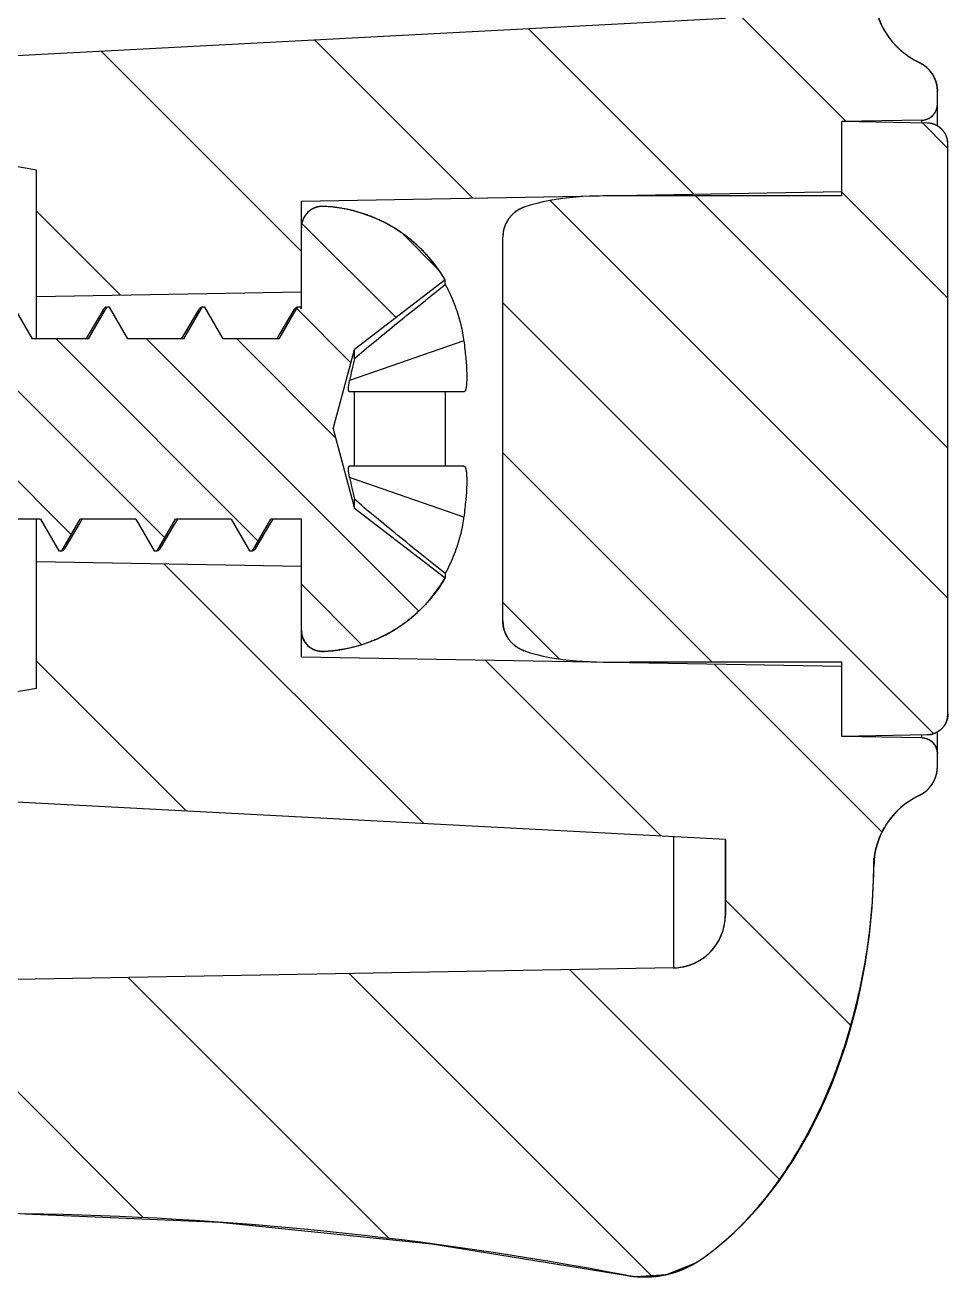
# Model space of a CAD drawing. Header units: millimetres. Extents: x 1204 to 1781, y 423 to 610.
# Drawn here: x 1613.46 to 1622.17, y 504.27 to 516.08 of the extents above; entities that cross this region are included whole.
import ezdxf

# ---------------------------------------------------------------- set-up
doc = ezdxf.new("R2010")
doc.units = ezdxf.units.MM

msp = doc.modelspace()

# ---------------------------------------------------------------- hatches: boundary and pattern name
at = {"linetype": 'Continuous'}
h = msp.add_hatch(dxfattribs=at)
h.set_pattern_fill('DEFAULT__3', color=2, angle=-45, style=0, pattern_type=0)
h.set_pattern_definition([(315, (1132.5689, 303.0622), (0.7071068, 0.7071068), [])])
edge = h.paths.add_edge_path()
edge.add_line((1621.167, 509.368), (1621.167, 510.068))
edge.add_line((1621.167, 510.068), (1619.167, 510.068))
edge.add_spline(control_points=[(1618.167, 510.177), (1618.478, 510.066), (1618.835, 510.068), (1619.167, 510.068)], knot_values=[0, 0, 0, 0, 1, 1, 1, 1], degree=3, periodic=0)
edge.add_spline(control_points=[(1618.167, 510.177), (1618.043, 510.221), (1617.967, 510.328), (1617.967, 510.459)], knot_values=[0, 0, 0, 0, 1, 1, 1, 1], weights=[1, 0.877891, 0.877891, 1], degree=3, periodic=0)
edge.add_line((1617.967, 510.459), (1617.967, 514.077))
edge.add_spline(control_points=[(1618.167, 514.359), (1618.043, 514.315), (1617.967, 514.208), (1617.967, 514.077)], knot_values=[0, 0, 0, 0, 1, 1, 1, 1], weights=[1, 0.877891, 0.877891, 1], degree=3, periodic=0)
edge.add_spline(control_points=[(1619.167, 514.468), (1618.835, 514.468), (1618.478, 514.47), (1618.167, 514.359)], knot_values=[0, 0, 0, 0, 1, 1, 1, 1], degree=3, periodic=0)
edge.add_line((1621.167, 514.468), (1619.167, 514.468))
edge.add_line((1621.167, 514.468), (1621.167, 515.168))
edge.add_line((1621.97, 515.154), (1621.167, 515.168))
edge.add_spline(control_points=[(1622.167, 514.954), (1622.167, 515.07), (1622.086, 515.152), (1621.97, 515.154)], knot_values=[0, 0, 0, 0, 1, 1, 1, 1], weights=[1, 0.808834, 0.808834, 1], degree=3, periodic=0)
edge.add_line((1622.167, 509.582), (1622.167, 514.954))
edge.add_spline(control_points=[(1622.167, 509.582), (1622.167, 509.466), (1622.086, 509.384), (1621.97, 509.382)], knot_values=[0, 0, 0, 0, 1, 1, 1, 1], weights=[1, 0.808834, 0.808834, 1], degree=3, periodic=0)
edge.add_line((1621.97, 509.382), (1621.167, 509.368))
h = msp.add_hatch(dxfattribs=at)
h.set_pattern_fill('DEFAULT__4', color=2, scale=0.602435, angle=135, style=0, pattern_type=0)
h.set_pattern_definition([(135, (1131.86177, 302.35514), (-0.4259857, -0.4259857), [])])
edge = h.paths.add_edge_path()
edge.add_line((1616.067, 510.368), (1616.067, 511.418))
edge.add_line((1616.067, 511.418), (1615.78, 511.418))
edge.add_line((1615.607, 511.118), (1615.78, 511.418))
edge.add_line((1615.577, 511.118), (1615.607, 511.118))
edge.add_line((1615.404, 511.418), (1615.577, 511.118))
edge.add_line((1615.404, 511.418), (1614.88, 511.418))
edge.add_line((1614.707, 511.118), (1614.88, 511.418))
edge.add_line((1614.677, 511.118), (1614.707, 511.118))
edge.add_line((1614.504, 511.418), (1614.677, 511.118))
edge.add_line((1614.504, 511.418), (1613.98, 511.418))
edge.add_line((1613.807, 511.118), (1613.98, 511.418))
edge.add_line((1613.777, 511.118), (1613.807, 511.118))
edge.add_line((1613.604, 511.418), (1613.777, 511.118))
edge.add_line((1613.604, 511.418), (1613.08, 511.418))
edge.add_line((1612.907, 511.118), (1613.08, 511.418))
edge.add_line((1612.877, 511.118), (1612.907, 511.118))
edge.add_line((1612.704, 511.418), (1612.877, 511.118))
edge.add_line((1612.704, 511.418), (1612.18, 511.418))
edge.add_line((1612.007, 511.118), (1612.18, 511.418))
edge.add_line((1611.977, 511.118), (1612.007, 511.118))
edge.add_line((1611.804, 511.418), (1611.977, 511.118))
edge.add_line((1611.804, 511.418), (1611.28, 511.418))
edge.add_line((1611.107, 511.118), (1611.28, 511.418))
edge.add_line((1611.077, 511.118), (1611.107, 511.118))
edge.add_line((1610.904, 511.418), (1611.077, 511.118))
edge.add_line((1610.904, 511.418), (1610.38, 511.418))
edge.add_line((1610.207, 511.118), (1610.38, 511.418))
edge.add_line((1610.177, 511.118), (1610.207, 511.118))
edge.add_line((1610.004, 511.418), (1610.177, 511.118))
edge.add_line((1610.004, 511.418), (1609.48, 511.418))
edge.add_line((1609.307, 511.118), (1609.48, 511.418))
edge.add_line((1609.277, 511.118), (1609.307, 511.118))
edge.add_line((1609.104, 511.418), (1609.277, 511.118))
edge.add_line((1609.104, 511.418), (1608.716, 511.418))
edge.add_spline(control_points=[(1608.716, 511.418), (1608.655, 511.418), (1608.594, 511.42), (1608.533, 511.424)], knot_values=[0, 0, 0, 0, 1, 1, 1, 1], weights=[1, 0.999692, 0.999692, 1], degree=3, periodic=0)
edge.add_line((1608.407, 511.205), (1608.533, 511.424))
edge.add_line((1608.377, 511.205), (1608.407, 511.205))
edge.add_line((1608.231, 511.457), (1608.377, 511.205))
edge.add_spline(control_points=[(1608.231, 511.457), (1608.003, 511.495), (1607.781, 511.558), (1607.568, 511.646)], knot_values=[0, 0, 0, 0, 1, 1, 1, 1], weights=[1, 0.995588, 0.995588, 1], degree=3, periodic=0)
edge.add_line((1607.507, 511.54), (1607.568, 511.646))
edge.add_line((1607.477, 511.54), (1607.507, 511.54))
edge.add_line((1607.368, 511.729), (1607.477, 511.54))
edge.add_line((1607.368, 511.729), (1606.668, 512.019))
edge.add_line((1606.607, 511.913), (1606.668, 512.019))
edge.add_line((1606.577, 511.913), (1606.607, 511.913))
edge.add_line((1606.468, 512.102), (1606.577, 511.913))
edge.add_line((1606.468, 512.102), (1606.067, 512.268))
edge.add_line((1606.918, 512.62), (1606.067, 512.268))
edge.add_line((1607.027, 512.81), (1606.918, 512.62))
edge.add_line((1607.057, 512.81), (1607.027, 512.81))
edge.add_line((1607.118, 512.703), (1607.057, 512.81))
edge.add_line((1607.568, 512.89), (1607.118, 512.703))
edge.add_spline(control_points=[(1607.809, 512.978), (1607.727, 512.952), (1607.647, 512.922), (1607.568, 512.89)], knot_values=[0, 0, 0, 0, 1, 1, 1, 1], weights=[1, 0.99939, 0.99939, 1], degree=3, periodic=0)
edge.add_line((1607.927, 513.182), (1607.809, 512.978))
edge.add_line((1607.957, 513.182), (1607.927, 513.182))
edge.add_line((1608.039, 513.041), (1607.957, 513.182))
edge.add_spline(control_points=[(1608.66, 513.117), (1608.451, 513.114), (1608.243, 513.088), (1608.039, 513.041)], knot_values=[0, 0, 0, 0, 1, 1, 1, 1], weights=[1, 0.996359, 0.996359, 1], degree=3, periodic=0)
edge.add_line((1608.827, 513.406), (1608.66, 513.117))
edge.add_line((1608.857, 513.406), (1608.827, 513.406))
edge.add_line((1609.023, 513.118), (1608.857, 513.406))
edge.add_line((1609.554, 513.118), (1609.023, 513.118))
edge.add_line((1609.727, 513.418), (1609.554, 513.118))
edge.add_line((1609.757, 513.418), (1609.727, 513.418))
edge.add_line((1609.93, 513.118), (1609.757, 513.418))
edge.add_line((1610.454, 513.118), (1609.93, 513.118))
edge.add_line((1610.627, 513.418), (1610.454, 513.118))
edge.add_line((1610.657, 513.418), (1610.627, 513.418))
edge.add_line((1610.83, 513.118), (1610.657, 513.418))
edge.add_line((1611.354, 513.118), (1610.83, 513.118))
edge.add_line((1611.527, 513.418), (1611.354, 513.118))
edge.add_line((1611.557, 513.418), (1611.527, 513.418))
edge.add_line((1611.73, 513.118), (1611.557, 513.418))
edge.add_line((1612.254, 513.118), (1611.73, 513.118))
edge.add_line((1612.427, 513.418), (1612.254, 513.118))
edge.add_line((1612.457, 513.418), (1612.427, 513.418))
edge.add_line((1612.63, 513.118), (1612.457, 513.418))
edge.add_line((1613.154, 513.118), (1612.63, 513.118))
edge.add_line((1613.327, 513.418), (1613.154, 513.118))
edge.add_line((1613.357, 513.418), (1613.327, 513.418))
edge.add_line((1613.53, 513.118), (1613.357, 513.418))
edge.add_line((1614.054, 513.118), (1613.53, 513.118))
edge.add_line((1614.227, 513.418), (1614.054, 513.118))
edge.add_line((1614.257, 513.418), (1614.227, 513.418))
edge.add_line((1614.43, 513.118), (1614.257, 513.418))
edge.add_line((1614.954, 513.118), (1614.43, 513.118))
edge.add_line((1615.127, 513.418), (1614.954, 513.118))
edge.add_line((1615.157, 513.418), (1615.127, 513.418))
edge.add_line((1615.33, 513.118), (1615.157, 513.418))
edge.add_line((1615.854, 513.118), (1615.33, 513.118))
edge.add_line((1616.027, 513.418), (1615.854, 513.118))
edge.add_line((1616.057, 513.418), (1616.027, 513.418))
edge.add_line((1616.067, 513.401), (1616.057, 513.418))
edge.add_line((1616.067, 513.401), (1616.067, 514.168))
edge.add_spline(control_points=[(1616.276, 514.368), (1616.155, 514.373), (1616.067, 514.29), (1616.067, 514.168)], knot_values=[0, 0, 0, 0, 1, 1, 1, 1], weights=[1, 0.794051, 0.794051, 1], degree=3, periodic=0)
edge.add_spline(control_points=[(1617.423, 513.674), (1617.178, 514.094), (1616.762, 514.346), (1616.276, 514.368)], knot_values=[0, 0, 0, 0, 1, 1, 1, 1], weights=[1, 0.918625, 0.918625, 1], degree=3, periodic=0)
edge.add_line((1617.423, 513.674), (1616.568, 513.018))
edge.add_line((1616.367, 512.268), (1616.568, 513.018))
edge.add_line((1616.367, 512.268), (1616.568, 511.518))
edge.add_line((1617.423, 510.862), (1616.568, 511.518))
edge.add_spline(control_points=[(1617.423, 510.862), (1617.178, 510.442), (1616.762, 510.19), (1616.276, 510.168)], knot_values=[0, 0, 0, 0, 1, 1, 1, 1], weights=[1, 0.918625, 0.918625, 1], degree=3, periodic=0)
edge.add_spline(control_points=[(1616.276, 510.168), (1616.155, 510.163), (1616.067, 510.246), (1616.067, 510.368)], knot_values=[0, 0, 0, 0, 1, 1, 1, 1], weights=[1, 0.794051, 0.794051, 1], degree=3, periodic=0)

# ---------------------------------------------------------------- linework, layer by layer
at = {"color": 2, "linetype": 'Continuous'}
for p, q in [((1620.067, 516.307), (1621.205, 515.169)), ((1618.21, 516.043), (1619.77, 514.483)), ((1616.194, 515.937), (1617.685, 514.446)), ((1614.178, 515.832), (1616.067, 513.943)), ((1613.567, 514.322), (1614.357, 513.532)), ((1614.77, 510.997), (1617.222, 508.545)), ((1613.567, 510.079), (1614.984, 508.662)), ((1617.801, 510.088), (1619.461, 508.428)), ((1619.96, 510.05), (1621.545, 508.465)), ((1620.067, 507.822), (1621.25, 506.639)), ((1618.601, 507.167), (1620.578, 505.189)), ((1612.346, 507.057), (1614.575, 504.829)), ((1614.431, 507.094), (1616.892, 504.633)), ((1616.516, 507.13), (1619.375, 504.271))]:
    msp.add_line(p, q, dxfattribs=at)
at = {"color": 7, "linetype": 'Continuous'}
for p, q in [((1620.067, 516.14), (1612.967, 515.768)), ((1620.067, 516.14), (1612.967, 515.768)), ((1622.067, 515.127), (1622.067, 515.454)), ((1622.067, 515.331), (1622.067, 515.454)), ((1621.92, 515.181), (1621.167, 515.168)), ((1621.92, 515.181), (1621.167, 515.168)), ((1621.167, 514.468), (1621.167, 515.168)), ((1621.97, 515.154), (1621.167, 515.168)), ((1621.167, 514.507), (1621.167, 515.168)), ((1621.97, 515.154), (1621.167, 515.168)), ((1621.167, 514.468), (1621.167, 515.168)), ((1621.92, 515.154), (1621.92, 515.181)), ((1622.167, 509.582), (1622.167, 514.954)), ((1622.167, 509.582), (1622.167, 514.954)), ((1612.967, 514.818), (1613.567, 514.712)), ((1612.967, 514.818), (1613.567, 514.712)), ((1613.567, 513.118), (1613.567, 514.712)), ((1613.567, 513.518), (1613.567, 514.712)), ((1616.067, 514.418), (1621.167, 514.507)), ((1616.067, 514.418), (1621.167, 514.507)), ((1621.167, 514.468), (1619.167, 514.468)), ((1621.167, 514.468), (1619.167, 514.468)), ((1616.067, 513.401), (1616.067, 514.418)), ((1616.067, 513.562), (1616.067, 514.418)), ((1616.067, 513.401), (1616.067, 514.168)), ((1617.967, 510.459), (1617.967, 514.077)), ((1617.967, 510.459), (1617.967, 514.077)), ((1617.423, 513.674), (1616.568, 513.018)), ((1617.423, 513.674), (1616.568, 513.018)), ((1617.423, 513.63), (1617.423, 513.674)), ((1613.567, 513.518), (1616.067, 513.562)), ((1613.567, 513.518), (1616.067, 513.562)), ((1613.53, 513.118), (1613.357, 513.418)), ((1613.53, 513.118), (1613.357, 513.418)), ((1614.227, 513.418), (1614.054, 513.118)), ((1614.227, 513.418), (1614.054, 513.118)), ((1614.257, 513.418), (1614.227, 513.418)), ((1614.257, 513.418), (1614.227, 513.418)), ((1614.43, 513.118), (1614.257, 513.418)), ((1614.43, 513.118), (1614.257, 513.418)), ((1615.127, 513.418), (1614.954, 513.118)), ((1615.127, 513.418), (1614.954, 513.118)), ((1615.157, 513.418), (1615.127, 513.418)), ((1615.157, 513.418), (1615.127, 513.418)), ((1615.33, 513.118), (1615.157, 513.418)), ((1615.33, 513.118), (1615.157, 513.418)), ((1616.027, 513.418), (1615.854, 513.118)), ((1616.027, 513.418), (1615.854, 513.118)), ((1616.057, 513.418), (1616.027, 513.418)), ((1616.057, 513.418), (1616.027, 513.418)), ((1616.067, 513.401), (1616.057, 513.418)), ((1616.067, 513.401), (1616.057, 513.418)), ((1614.197, 513.392), (1614.064, 513.169)), ((1615.097, 513.392), (1614.964, 513.169)), ((1615.997, 513.392), (1615.864, 513.169)), ((1614.064, 513.169), (1614.034, 513.118)), ((1614.964, 513.169), (1614.934, 513.118)), ((1615.864, 513.169), (1615.834, 513.118)), ((1614.054, 513.118), (1613.53, 513.118)), ((1614.054, 513.118), (1613.53, 513.118)), ((1614.954, 513.118), (1614.43, 513.118)), ((1614.954, 513.118), (1614.43, 513.118)), ((1615.854, 513.118), (1615.33, 513.118)), ((1615.854, 513.118), (1615.33, 513.118)), ((1617.599, 513.101), (1616.521, 512.726)), ((1616.367, 512.268), (1616.568, 513.018)), ((1616.367, 512.268), (1616.568, 513.018)), ((1616.568, 512.931), (1616.568, 513.018)), ((1617.599, 512.618), (1616.521, 512.618)), ((1616.568, 511.918), (1616.568, 512.618)), ((1617.423, 512.618), (1617.423, 511.918)), ((1616.367, 512.268), (1616.568, 511.518)), ((1616.367, 512.268), (1616.568, 511.518)), ((1617.599, 511.918), (1616.521, 511.918)), ((1617.599, 511.435), (1616.521, 511.81)), ((1616.568, 511.518), (1616.568, 511.605)), ((1617.423, 510.862), (1616.568, 511.518)), ((1617.423, 510.862), (1616.568, 511.518)), ((1613.604, 511.418), (1613.08, 511.418)), ((1613.604, 511.418), (1613.08, 511.418)), ((1613.567, 509.824), (1613.567, 511.418)), ((1613.604, 511.418), (1613.777, 511.118)), ((1613.604, 511.418), (1613.777, 511.118)), ((1613.807, 511.118), (1613.98, 511.418)), ((1613.807, 511.118), (1613.98, 511.418)), ((1613.969, 511.366), (1614, 511.418)), ((1614.504, 511.418), (1613.98, 511.418)), ((1614.504, 511.418), (1613.98, 511.418)), ((1614.504, 511.418), (1614.677, 511.118)), ((1614.504, 511.418), (1614.677, 511.118)), ((1614.707, 511.118), (1614.88, 511.418)), ((1614.707, 511.118), (1614.88, 511.418)), ((1614.869, 511.366), (1614.9, 511.418)), ((1615.404, 511.418), (1614.88, 511.418)), ((1615.404, 511.418), (1614.88, 511.418)), ((1615.404, 511.418), (1615.577, 511.118)), ((1615.404, 511.418), (1615.577, 511.118)), ((1615.607, 511.118), (1615.78, 511.418)), ((1615.607, 511.118), (1615.78, 511.418)), ((1615.769, 511.366), (1615.8, 511.418)), ((1616.067, 511.418), (1615.78, 511.418)), ((1616.067, 511.418), (1615.78, 511.418)), ((1616.067, 510.118), (1616.067, 511.418)), ((1616.067, 510.368), (1616.067, 511.418)), ((1613.837, 511.144), (1613.969, 511.366)), ((1614.737, 511.144), (1614.869, 511.366)), ((1615.637, 511.144), (1615.769, 511.366)), ((1613.777, 511.118), (1613.807, 511.118)), ((1613.777, 511.118), (1613.807, 511.118)), ((1614.677, 511.118), (1614.707, 511.118)), ((1614.677, 511.118), (1614.707, 511.118)), ((1615.577, 511.118), (1615.607, 511.118)), ((1615.577, 511.118), (1615.607, 511.118)), ((1613.567, 511.018), (1616.067, 510.974)), ((1613.567, 511.018), (1616.067, 510.974)), ((1613.567, 509.824), (1613.567, 511.018)), ((1616.067, 510.118), (1616.067, 510.974)), ((1617.423, 510.906), (1617.423, 510.862)), ((1616.067, 510.118), (1621.167, 510.029)), ((1616.067, 510.118), (1621.167, 510.029)), ((1621.167, 510.068), (1619.167, 510.068)), ((1621.167, 510.068), (1619.167, 510.068)), ((1621.167, 509.368), (1621.167, 510.068)), ((1621.167, 509.368), (1621.167, 510.068)), ((1621.167, 509.368), (1621.167, 510.029)), ((1612.967, 509.718), (1613.567, 509.824)), ((1612.967, 509.718), (1613.567, 509.824)), ((1621.97, 509.382), (1621.167, 509.368)), ((1621.97, 509.382), (1621.167, 509.368)), ((1621.92, 509.355), (1621.92, 509.382)), ((1622.067, 509.082), (1622.067, 509.409)), ((1621.92, 509.355), (1621.167, 509.368)), ((1621.92, 509.355), (1621.167, 509.368)), ((1622.067, 509.082), (1622.067, 509.205)), ((1620.067, 508.396), (1612.967, 508.768)), ((1620.067, 508.396), (1612.967, 508.768)), ((1619.576, 508.422), (1619.576, 507.183)), ((1620.067, 508.396), (1620.067, 507.682)), ((1620.067, 507.683), (1620.067, 508.396)), ((1621.467, 508.142), (1621.467, 508.219)), ((1621.467, 508.142), (1621.467, 508.138)), ((1619.576, 507.184), (1611.967, 507.051)), ((1619.576, 507.184), (1611.967, 507.051)), ((1613.459, 504.863), (1613.459, 504.865)), ((1613.459, 504.863), (1615.297, 504.784)), ((1615.297, 504.784), (1617.298, 504.58)), ((1617.298, 504.58), (1619.125, 504.284)), ((1619.851, 504.443), (1619.852, 504.443)), ((1619.852, 504.443), (1619.852, 504.443)), ((1619.125, 504.285), (1619.127, 504.285)), ((1619.125, 504.284), (1619.224, 504.271)), ((1619.127, 504.285), (1619.127, 504.285)), ((1619.224, 504.271), (1619.513, 504.291))]:
    msp.add_line(p, q, dxfattribs=at)
msp.add_lwpolyline([(1619.513, 504.291), (1619.788, 504.402), (1619.853, 504.444)], dxfattribs=at)
for centre, radius, start, end in [((1622.217, 516.403), 0.75, 180, 244.6231), ((1621.767, 515.454), 0.3, 0, 64.6231), ((1621.917, 515.331), 0.15, 271, 360), ((1621.967, 514.954), 0.2, 0, 89), ((1616.267, 514.168), 0.2, 87.4309, 180), ((1616.213, 512.969), 1.4, 30.2199, 87.4309), ((1618.267, 514.077), 0.3, 109.5388, 180), ((1611.667, 512.268), 5.99, 7.9965, 8.1127), ((1611.667, 512.268), 5.99, 351.8873, 352.0035), ((1616.213, 511.567), 1.4, 272.5691, 329.7801), ((1618.267, 510.459), 0.3, 180, 250.4612), ((1616.267, 510.368), 0.2, 180, 272.5691), ((1621.967, 509.582), 0.2, 271, 0), ((1621.917, 509.205), 0.15, 0, 89), ((1621.767, 509.082), 0.3, 295.3709, 0.0001), ((1622.217, 508.133), 0.75, 115.371, 179.6651), ((1619.567, 507.684), 0.5, 271, 0), ((1619.567, 507.683), 0.5, 271, 0), ((1619.566, 507.684), 0.501, 340.4593, 359.9888), ((1619.568, 507.683), 0.499, 334.4431, 340.4479), ((1619.568, 507.683), 0.499, 320.3921, 334.4629), ((1619.568, 507.682), 0.499, 300.1241, 313.2603), ((1619.565, 507.685), 0.503, 313.243, 320.3927), ((1619.567, 507.683), 0.5, 271.0186, 279.0132), ((1619.567, 507.683), 0.499, 278.9623, 292.9426), ((1619.567, 507.684), 0.5, 292.9502, 300.1312), ((1613.467, 505.364), 0.5, 180, 269.1381), ((1613.467, 505.364), 0.5, 180, 269.1381), ((1612.964, 472.009), 32.859, 79.1884, 89.1353), ((1612.964, 472.009), 32.859, 79.1884, 89.1353), ((1619.304, 505.212), 0.944, 259.1851, 305.4484), ((1619.304, 505.212), 0.944, 259.1849, 305.4252), ((1619.845, 504.446), 0.00695, 337.1713, 344.1918)]:
    msp.add_arc(centre, radius, start, end, dxfattribs=at)
for points, start_tangent, end_tangent in [([(1621.896, 515.725), (1621.884, 515.731), (1621.873, 515.736), (1621.862, 515.742), (1621.851, 515.748), (1621.84, 515.755), (1621.828, 515.761), (1621.818, 515.768), (1621.807, 515.775), (1621.796, 515.782), (1621.785, 515.79), (1621.774, 515.797), (1621.764, 515.805), (1621.753, 515.813), (1621.743, 515.821), (1621.733, 515.83), (1621.723, 515.839), (1621.713, 515.847), (1621.703, 515.857), (1621.694, 515.866), (1621.684, 515.875), (1621.675, 515.885), (1621.665, 515.895), (1621.656, 515.905), (1621.647, 515.915), (1621.639, 515.925), (1621.63, 515.936), (1621.622, 515.946), (1621.614, 515.957), (1621.606, 515.968), (1621.598, 515.979), (1621.59, 515.991), (1621.583, 516.002), (1621.576, 516.014), (1621.569, 516.025), (1621.562, 516.037), (1621.556, 516.049), (1621.549, 516.061), (1621.543, 516.073), (1621.538, 516.085), (1621.532, 516.097), (1621.527, 516.11), (1621.521, 516.122), (1621.517, 516.135), (1621.512, 516.147), (1621.507, 516.16), (1621.503, 516.173), (1621.499, 516.186), (1621.495, 516.198), (1621.492, 516.211), (1621.489, 516.224), (1621.486, 516.237), (1621.483, 516.25), (1621.48, 516.263), (1621.478, 516.275), (1621.476, 516.288), (1621.474, 516.301), (1621.472, 516.314), (1621.471, 516.327), (1621.47, 516.34), (1621.469, 516.352), (1621.468, 516.365), (1621.467, 516.378), (1621.467, 516.39), (1621.467, 516.403)], (-0.903508, 0.428571), (0, 1)), ([(1621.896, 515.725), (1621.9, 515.723), (1621.905, 515.721), (1621.909, 515.718), (1621.914, 515.716), (1621.918, 515.713), (1621.922, 515.711), (1621.927, 515.708), (1621.931, 515.705), (1621.935, 515.702), (1621.94, 515.699), (1621.944, 515.696), (1621.948, 515.693), (1621.952, 515.69), (1621.957, 515.687), (1621.961, 515.683), (1621.965, 515.68), (1621.969, 515.676), (1621.973, 515.673), (1621.976, 515.669), (1621.98, 515.665), (1621.984, 515.661), (1621.988, 515.657), (1621.991, 515.653), (1621.995, 515.649), (1621.998, 515.645), (1622.002, 515.641), (1622.005, 515.637), (1622.008, 515.632), (1622.011, 515.628), (1622.015, 515.624), (1622.018, 515.619), (1622.021, 515.615), (1622.023, 515.61), (1622.026, 515.605), (1622.029, 515.601), (1622.031, 515.596), (1622.034, 515.591), (1622.036, 515.586), (1622.039, 515.581), (1622.041, 515.576), (1622.043, 515.571), (1622.045, 515.566), (1622.047, 515.561), (1622.049, 515.556), (1622.051, 515.551), (1622.053, 515.546), (1622.054, 515.541), (1622.056, 515.536), (1622.057, 515.531), (1622.058, 515.526), (1622.06, 515.521), (1622.061, 515.515), (1622.062, 515.51), (1622.063, 515.505), (1622.063, 515.5), (1622.064, 515.495), (1622.065, 515.49), (1622.065, 515.485), (1622.066, 515.479), (1622.066, 515.474), (1622.067, 515.469), (1622.067, 515.464), (1622.067, 515.459), (1622.067, 515.454)], (0.903508, -0.428571), (0, -1)), ([(1621.92, 515.181), (1621.923, 515.181), (1621.926, 515.181), (1621.93, 515.182), (1621.933, 515.182), (1621.936, 515.182), (1621.94, 515.183), (1621.943, 515.183), (1621.947, 515.184), (1621.95, 515.185), (1621.953, 515.186), (1621.957, 515.187), (1621.96, 515.188), (1621.964, 515.189), (1621.967, 515.19), (1621.971, 515.191), (1621.974, 515.192), (1621.977, 515.194), (1621.981, 515.195), (1621.984, 515.197), (1621.988, 515.199), (1621.991, 515.201), (1621.994, 515.202), (1621.997, 515.204), (1622, 515.207), (1622.004, 515.209), (1622.007, 515.211), (1622.01, 515.213), (1622.013, 515.216), (1622.016, 515.218), (1622.018, 515.221), (1622.021, 515.223), (1622.024, 515.226), (1622.027, 515.229), (1622.029, 515.232), (1622.032, 515.234), (1622.034, 515.237), (1622.036, 515.24), (1622.039, 515.244), (1622.041, 515.247), (1622.043, 515.25), (1622.045, 515.253), (1622.047, 515.256), (1622.049, 515.26), (1622.051, 515.263), (1622.052, 515.266), (1622.054, 515.27), (1622.055, 515.273), (1622.057, 515.276), (1622.058, 515.28), (1622.059, 515.283), (1622.06, 515.287), (1622.061, 515.29), (1622.062, 515.294), (1622.063, 515.297), (1622.064, 515.301), (1622.065, 515.304), (1622.065, 515.308), (1622.066, 515.311), (1622.066, 515.314), (1622.066, 515.318), (1622.067, 515.321), (1622.067, 515.324), (1622.067, 515.328), (1622.067, 515.331)], (0.999848, 0.017452), (0, 1)), ([(1622.167, 514.954), (1622.167, 514.958), (1622.167, 514.963), (1622.167, 514.967), (1622.166, 514.972), (1622.166, 514.976), (1622.165, 514.981), (1622.164, 514.985), (1622.164, 514.99), (1622.163, 514.995), (1622.162, 514.999), (1622.161, 515.004), (1622.159, 515.009), (1622.158, 515.013), (1622.157, 515.018), (1622.155, 515.022), (1622.153, 515.027), (1622.151, 515.031), (1622.149, 515.036), (1622.147, 515.041), (1622.145, 515.045), (1622.143, 515.049), (1622.14, 515.054), (1622.138, 515.058), (1622.135, 515.062), (1622.132, 515.067), (1622.129, 515.071), (1622.126, 515.075), (1622.123, 515.079), (1622.12, 515.083), (1622.117, 515.087), (1622.113, 515.091), (1622.11, 515.094), (1622.106, 515.098), (1622.102, 515.101), (1622.098, 515.105), (1622.095, 515.108), (1622.091, 515.111), (1622.087, 515.114), (1622.082, 515.117), (1622.078, 515.12), (1622.074, 515.123), (1622.07, 515.126), (1622.065, 515.128), (1622.061, 515.131), (1622.057, 515.133), (1622.052, 515.135), (1622.048, 515.137), (1622.043, 515.139), (1622.039, 515.141), (1622.034, 515.142), (1622.029, 515.144), (1622.025, 515.145), (1622.02, 515.147), (1622.016, 515.148), (1622.011, 515.149), (1622.006, 515.15), (1622.002, 515.151), (1621.997, 515.152), (1621.993, 515.152), (1621.988, 515.153), (1621.984, 515.153), (1621.979, 515.154), (1621.975, 515.154), (1621.97, 515.154)], (0, 1), (-0.999848, 0.017452)), ([(1619.167, 514.468), (1618.167, 514.359)], (-1, 0), (-0.942415, -0.334446)), ([(1619.167, 514.468), (1618.167, 514.359)], (-1, 0), (-0.942415, -0.334446)), ([(1616.276, 514.368), (1616.271, 514.368), (1616.267, 514.368), (1616.262, 514.368), (1616.258, 514.368), (1616.253, 514.368), (1616.248, 514.367), (1616.243, 514.367), (1616.239, 514.366), (1616.234, 514.365), (1616.229, 514.365), (1616.224, 514.364), (1616.219, 514.362), (1616.214, 514.361), (1616.21, 514.36), (1616.205, 514.358), (1616.2, 514.357), (1616.195, 514.355), (1616.19, 514.353), (1616.186, 514.351), (1616.181, 514.349), (1616.176, 514.346), (1616.172, 514.344), (1616.167, 514.341), (1616.162, 514.339), (1616.158, 514.336), (1616.154, 514.333), (1616.149, 514.33), (1616.145, 514.327), (1616.141, 514.323), (1616.137, 514.32), (1616.133, 514.316), (1616.129, 514.313), (1616.125, 514.309), (1616.121, 514.305), (1616.118, 514.301), (1616.114, 514.297), (1616.111, 514.293), (1616.108, 514.289), (1616.104, 514.285), (1616.101, 514.28), (1616.098, 514.276), (1616.096, 514.271), (1616.093, 514.267), (1616.091, 514.262), (1616.088, 514.258), (1616.086, 514.253), (1616.084, 514.248), (1616.082, 514.244), (1616.08, 514.239), (1616.078, 514.234), (1616.077, 514.229), (1616.075, 514.225), (1616.074, 514.22), (1616.073, 514.215), (1616.071, 514.21), (1616.07, 514.205), (1616.07, 514.201), (1616.069, 514.196), (1616.068, 514.191), (1616.068, 514.187), (1616.067, 514.182), (1616.067, 514.177), (1616.067, 514.173), (1616.067, 514.168)], (-0.998995, 0.044825), (0, -1)), ([(1617.423, 513.674), (1617.412, 513.692), (1617.401, 513.71), (1617.39, 513.728), (1617.378, 513.746), (1617.366, 513.763), (1617.354, 513.781), (1617.342, 513.798), (1617.329, 513.815), (1617.316, 513.832), (1617.302, 513.849), (1617.288, 513.866), (1617.274, 513.883), (1617.26, 513.899), (1617.245, 513.915), (1617.23, 513.931), (1617.215, 513.947), (1617.2, 513.963), (1617.184, 513.978), (1617.168, 513.993), (1617.152, 514.008), (1617.135, 514.023), (1617.118, 514.037), (1617.101, 514.052), (1617.084, 514.066), (1617.067, 514.079), (1617.049, 514.093), (1617.031, 514.106), (1617.013, 514.119), (1616.994, 514.131), (1616.976, 514.144), (1616.957, 514.156), (1616.938, 514.167), (1616.919, 514.179), (1616.899, 514.19), (1616.88, 514.201), (1616.86, 514.211), (1616.84, 514.221), (1616.82, 514.231), (1616.8, 514.24), (1616.78, 514.25), (1616.76, 514.258), (1616.739, 514.267), (1616.719, 514.275), (1616.698, 514.283), (1616.677, 514.29), (1616.656, 514.297), (1616.635, 514.304), (1616.614, 514.311), (1616.593, 514.317), (1616.572, 514.323), (1616.551, 514.328), (1616.53, 514.333), (1616.509, 514.338), (1616.487, 514.342), (1616.466, 514.346), (1616.445, 514.35), (1616.424, 514.354), (1616.402, 514.357), (1616.381, 514.359), (1616.36, 514.362), (1616.339, 514.364), (1616.318, 514.365), (1616.297, 514.367), (1616.276, 514.368)], (-0.50332, 0.8641), (-0.998995, 0.044825)), ([(1618.167, 514.359), (1618.162, 514.358), (1618.156, 514.356), (1618.151, 514.353), (1618.146, 514.351), (1618.141, 514.349), (1618.136, 514.347), (1618.131, 514.344), (1618.126, 514.342), (1618.121, 514.339), (1618.116, 514.336), (1618.111, 514.333), (1618.107, 514.33), (1618.102, 514.327), (1618.097, 514.324), (1618.092, 514.321), (1618.088, 514.317), (1618.083, 514.314), (1618.078, 514.31), (1618.074, 514.306), (1618.069, 514.302), (1618.065, 514.299), (1618.061, 514.295), (1618.056, 514.29), (1618.052, 514.286), (1618.048, 514.282), (1618.044, 514.278), (1618.04, 514.273), (1618.036, 514.269), (1618.033, 514.264), (1618.029, 514.259), (1618.025, 514.255), (1618.022, 514.25), (1618.019, 514.245), (1618.015, 514.24), (1618.012, 514.235), (1618.009, 514.23), (1618.006, 514.225), (1618.003, 514.219), (1618, 514.214), (1617.998, 514.209), (1617.995, 514.204), (1617.993, 514.198), (1617.99, 514.193), (1617.988, 514.187), (1617.986, 514.182), (1617.984, 514.176), (1617.982, 514.171), (1617.98, 514.165), (1617.979, 514.16), (1617.977, 514.154), (1617.976, 514.149), (1617.974, 514.143), (1617.973, 514.137), (1617.972, 514.132), (1617.971, 514.126), (1617.97, 514.121), (1617.969, 514.115), (1617.969, 514.11), (1617.968, 514.104), (1617.968, 514.099), (1617.967, 514.093), (1617.967, 514.088), (1617.967, 514.082), (1617.967, 514.077)], (-0.942415, -0.334446), (0, -1)), ([(1616.568, 512.931), (1616.746, 513.083), (1616.948, 513.249), (1617.174, 513.431), (1617.423, 513.63)], (0.755343, 0.655329), (0.783818, 0.620991)), ([(1617.423, 513.63), (1617.509, 513.449), (1617.565, 513.274), (1617.597, 513.113)], (0.491349, -0.870963), (0.141121, -0.989992)), ([(1614.196, 513.392), (1614.201, 513.398), (1614.227, 513.418)], (0.531867, 0.846828), (1, 0)), ([(1615.096, 513.392), (1615.101, 513.398), (1615.127, 513.418)], (0.531867, 0.846828), (1, 0)), ([(1615.996, 513.392), (1616.001, 513.398), (1616.027, 513.418)], (0.531867, 0.846828), (1, 0)), ([(1617.599, 513.101), (1617.609, 513.016), (1617.617, 512.941), (1617.623, 512.873), (1617.626, 512.813), (1617.627, 512.759), (1617.626, 512.712), (1617.623, 512.674), (1617.617, 512.645), (1617.609, 512.625), (1617.599, 512.618)], (0.139113, -0.990277), (-1, 0)), ([(1616.568, 512.931), (1616.543, 512.824), (1616.521, 512.726)], (-0.230596, -0.973049), (-0.208166, -0.978094)), ([(1616.521, 512.618), (1616.518, 512.619), (1616.516, 512.621), (1616.514, 512.625), (1616.512, 512.631), (1616.511, 512.638), (1616.511, 512.648), (1616.511, 512.659), (1616.512, 512.671), (1616.514, 512.684), (1616.516, 512.698), (1616.518, 512.712), (1616.521, 512.726)], (-1, 0), (0.208166, 0.978094)), ([(1616.521, 511.81), (1616.518, 511.824), (1616.516, 511.838), (1616.514, 511.852), (1616.512, 511.865), (1616.511, 511.877), (1616.511, 511.888), (1616.511, 511.898), (1616.512, 511.905), (1616.514, 511.911), (1616.516, 511.915), (1616.518, 511.917), (1616.521, 511.918)], (-0.208166, 0.978094), (1, 0)), ([(1617.599, 511.918), (1617.609, 511.911), (1617.617, 511.891), (1617.623, 511.862), (1617.626, 511.824), (1617.627, 511.777), (1617.626, 511.723), (1617.623, 511.663), (1617.617, 511.595), (1617.609, 511.52), (1617.599, 511.435)], (1, 0), (-0.139113, -0.990277)), ([(1616.521, 511.81), (1616.543, 511.712), (1616.568, 511.605)], (0.208166, -0.978094), (0.230596, -0.973049)), ([(1617.423, 510.906), (1617.173, 511.105), (1616.948, 511.287), (1616.746, 511.453), (1616.568, 511.605)], (-0.783818, 0.620991), (-0.755343, 0.655329)), ([(1617.597, 511.423), (1617.565, 511.262), (1617.509, 511.087), (1617.423, 510.906)], (-0.141121, -0.989992), (-0.491349, -0.870963)), ([(1613.807, 511.118), (1613.833, 511.138), (1613.838, 511.144)], (1, 0), (0.531868, 0.846827)), ([(1614.707, 511.118), (1614.733, 511.138), (1614.738, 511.144)], (1, 0), (0.531868, 0.846827)), ([(1615.607, 511.118), (1615.633, 511.138), (1615.638, 511.144)], (1, 0), (0.531868, 0.846827)), ([(1617.423, 510.862), (1617.412, 510.844), (1617.401, 510.826), (1617.39, 510.808), (1617.378, 510.79), (1617.366, 510.773), (1617.354, 510.755), (1617.342, 510.738), (1617.329, 510.721), (1617.316, 510.704), (1617.302, 510.687), (1617.288, 510.67), (1617.274, 510.653), (1617.26, 510.637), (1617.245, 510.621), (1617.23, 510.605), (1617.215, 510.589), (1617.2, 510.573), (1617.184, 510.558), (1617.168, 510.543), (1617.152, 510.528), (1617.135, 510.513), (1617.118, 510.499), (1617.101, 510.484), (1617.084, 510.47), (1617.067, 510.457), (1617.049, 510.443), (1617.031, 510.43), (1617.013, 510.417), (1616.994, 510.405), (1616.976, 510.392), (1616.957, 510.38), (1616.938, 510.369), (1616.919, 510.357), (1616.899, 510.346), (1616.88, 510.336), (1616.86, 510.325), (1616.84, 510.315), (1616.82, 510.305), (1616.8, 510.296), (1616.78, 510.286), (1616.76, 510.278), (1616.739, 510.269), (1616.719, 510.261), (1616.698, 510.253), (1616.677, 510.246), (1616.656, 510.239), (1616.635, 510.232), (1616.614, 510.225), (1616.593, 510.219), (1616.572, 510.213), (1616.551, 510.208), (1616.53, 510.203), (1616.509, 510.198), (1616.487, 510.194), (1616.466, 510.19), (1616.445, 510.186), (1616.424, 510.183), (1616.402, 510.179), (1616.381, 510.177), (1616.36, 510.174), (1616.339, 510.172), (1616.318, 510.171), (1616.297, 510.169), (1616.276, 510.168)], (-0.50332, -0.8641), (-0.998995, -0.044825)), ([(1618.167, 510.177), (1618.162, 510.178), (1618.156, 510.18), (1618.151, 510.183), (1618.146, 510.185), (1618.141, 510.187), (1618.136, 510.189), (1618.131, 510.192), (1618.126, 510.194), (1618.121, 510.197), (1618.116, 510.2), (1618.111, 510.203), (1618.107, 510.206), (1618.102, 510.209), (1618.097, 510.212), (1618.092, 510.215), (1618.088, 510.219), (1618.083, 510.222), (1618.078, 510.226), (1618.074, 510.23), (1618.069, 510.234), (1618.065, 510.238), (1618.061, 510.242), (1618.056, 510.246), (1618.052, 510.25), (1618.048, 510.254), (1618.044, 510.258), (1618.04, 510.263), (1618.036, 510.267), (1618.033, 510.272), (1618.029, 510.277), (1618.025, 510.281), (1618.022, 510.286), (1618.019, 510.291), (1618.015, 510.296), (1618.012, 510.301), (1618.009, 510.306), (1618.006, 510.311), (1618.003, 510.317), (1618, 510.322), (1617.998, 510.327), (1617.995, 510.332), (1617.993, 510.338), (1617.99, 510.343), (1617.988, 510.349), (1617.986, 510.354), (1617.984, 510.36), (1617.982, 510.365), (1617.98, 510.371), (1617.979, 510.376), (1617.977, 510.382), (1617.976, 510.387), (1617.974, 510.393), (1617.973, 510.399), (1617.972, 510.404), (1617.971, 510.41), (1617.97, 510.415), (1617.969, 510.421), (1617.969, 510.426), (1617.968, 510.432), (1617.968, 510.438), (1617.967, 510.443), (1617.967, 510.448), (1617.967, 510.454), (1617.967, 510.459)], (-0.942415, 0.334446), (0, 1)), ([(1616.276, 510.168), (1616.271, 510.168), (1616.267, 510.168), (1616.262, 510.168), (1616.258, 510.168), (1616.253, 510.168), (1616.248, 510.169), (1616.243, 510.169), (1616.239, 510.17), (1616.234, 510.171), (1616.229, 510.171), (1616.224, 510.172), (1616.219, 510.174), (1616.214, 510.175), (1616.21, 510.176), (1616.205, 510.178), (1616.2, 510.179), (1616.195, 510.181), (1616.19, 510.183), (1616.186, 510.185), (1616.181, 510.187), (1616.176, 510.19), (1616.172, 510.192), (1616.167, 510.195), (1616.162, 510.197), (1616.158, 510.2), (1616.154, 510.203), (1616.149, 510.206), (1616.145, 510.209), (1616.141, 510.213), (1616.137, 510.216), (1616.133, 510.22), (1616.129, 510.223), (1616.125, 510.227), (1616.121, 510.231), (1616.118, 510.235), (1616.114, 510.239), (1616.111, 510.243), (1616.108, 510.247), (1616.104, 510.251), (1616.101, 510.256), (1616.098, 510.26), (1616.096, 510.265), (1616.093, 510.269), (1616.091, 510.274), (1616.088, 510.278), (1616.086, 510.283), (1616.084, 510.288), (1616.082, 510.292), (1616.08, 510.297), (1616.078, 510.302), (1616.077, 510.307), (1616.075, 510.311), (1616.074, 510.316), (1616.073, 510.321), (1616.071, 510.326), (1616.07, 510.331), (1616.07, 510.335), (1616.069, 510.34), (1616.068, 510.345), (1616.068, 510.349), (1616.067, 510.354), (1616.067, 510.359), (1616.067, 510.363), (1616.067, 510.368)], (-0.998995, -0.044825), (0, 1)), ([(1618.167, 510.177), (1619.167, 510.068)], (0.942415, -0.334446), (1, 0)), ([(1618.167, 510.177), (1619.167, 510.068)], (0.942415, -0.334446), (1, 0)), ([(1622.167, 509.582), (1622.167, 509.578), (1622.167, 509.573), (1622.167, 509.569), (1622.166, 509.564), (1622.166, 509.56), (1622.165, 509.555), (1622.164, 509.551), (1622.164, 509.546), (1622.163, 509.541), (1622.162, 509.537), (1622.161, 509.532), (1622.159, 509.527), (1622.158, 509.523), (1622.157, 509.518), (1622.155, 509.514), (1622.153, 509.509), (1622.151, 509.505), (1622.149, 509.5), (1622.147, 509.496), (1622.145, 509.491), (1622.143, 509.487), (1622.14, 509.482), (1622.138, 509.478), (1622.135, 509.474), (1622.132, 509.469), (1622.129, 509.465), (1622.126, 509.461), (1622.123, 509.457), (1622.12, 509.453), (1622.117, 509.449), (1622.113, 509.446), (1622.11, 509.442), (1622.106, 509.438), (1622.102, 509.435), (1622.098, 509.431), (1622.095, 509.428), (1622.091, 509.425), (1622.087, 509.422), (1622.082, 509.419), (1622.078, 509.416), (1622.074, 509.413), (1622.07, 509.41), (1622.065, 509.408), (1622.061, 509.406), (1622.057, 509.403), (1622.052, 509.401), (1622.048, 509.399), (1622.043, 509.397), (1622.039, 509.395), (1622.034, 509.394), (1622.029, 509.392), (1622.025, 509.391), (1622.02, 509.389), (1622.016, 509.388), (1622.011, 509.387), (1622.006, 509.386), (1622.002, 509.385), (1621.997, 509.384), (1621.993, 509.384), (1621.988, 509.383), (1621.984, 509.383), (1621.979, 509.382), (1621.975, 509.382), (1621.97, 509.382)], (0, -1), (-0.999848, -0.017452)), ([(1621.92, 509.355), (1621.923, 509.355), (1621.926, 509.355), (1621.93, 509.354), (1621.933, 509.354), (1621.936, 509.354), (1621.94, 509.353), (1621.943, 509.353), (1621.947, 509.352), (1621.95, 509.351), (1621.953, 509.35), (1621.957, 509.349), (1621.96, 509.348), (1621.964, 509.347), (1621.967, 509.346), (1621.971, 509.345), (1621.974, 509.344), (1621.977, 509.342), (1621.981, 509.341), (1621.984, 509.339), (1621.988, 509.337), (1621.991, 509.335), (1621.994, 509.334), (1621.997, 509.332), (1622, 509.33), (1622.004, 509.327), (1622.007, 509.325), (1622.01, 509.323), (1622.013, 509.32), (1622.016, 509.318), (1622.018, 509.315), (1622.021, 509.313), (1622.024, 509.31), (1622.027, 509.307), (1622.029, 509.304), (1622.032, 509.302), (1622.034, 509.299), (1622.036, 509.296), (1622.039, 509.292), (1622.041, 509.289), (1622.043, 509.286), (1622.045, 509.283), (1622.047, 509.28), (1622.049, 509.276), (1622.051, 509.273), (1622.052, 509.27), (1622.054, 509.266), (1622.055, 509.263), (1622.057, 509.26), (1622.058, 509.256), (1622.059, 509.253), (1622.06, 509.249), (1622.061, 509.246), (1622.062, 509.242), (1622.063, 509.239), (1622.064, 509.235), (1622.065, 509.232), (1622.065, 509.228), (1622.066, 509.225), (1622.066, 509.222), (1622.066, 509.218), (1622.067, 509.215), (1622.067, 509.212), (1622.067, 509.208), (1622.067, 509.205)], (0.999848, -0.017452), (0, -1)), ([(1621.896, 508.811), (1621.9, 508.813), (1621.905, 508.815), (1621.909, 508.818), (1621.914, 508.82), (1621.918, 508.823), (1621.922, 508.825), (1621.927, 508.828), (1621.931, 508.831), (1621.935, 508.834), (1621.94, 508.837), (1621.944, 508.84), (1621.948, 508.843), (1621.952, 508.846), (1621.956, 508.849), (1621.961, 508.853), (1621.965, 508.856), (1621.969, 508.86), (1621.972, 508.863), (1621.976, 508.867), (1621.98, 508.871), (1621.984, 508.875), (1621.988, 508.879), (1621.991, 508.883), (1621.995, 508.887), (1621.998, 508.891), (1622.002, 508.895), (1622.005, 508.899), (1622.008, 508.904), (1622.011, 508.908), (1622.015, 508.912), (1622.018, 508.917), (1622.021, 508.922), (1622.023, 508.926), (1622.026, 508.931), (1622.029, 508.936), (1622.031, 508.94), (1622.034, 508.945), (1622.036, 508.95), (1622.039, 508.955), (1622.041, 508.96), (1622.043, 508.965), (1622.045, 508.97), (1622.047, 508.975), (1622.049, 508.98), (1622.051, 508.985), (1622.053, 508.99), (1622.054, 508.995), (1622.056, 509), (1622.057, 509.005), (1622.058, 509.01), (1622.06, 509.015), (1622.061, 509.021), (1622.062, 509.026), (1622.063, 509.031), (1622.063, 509.036), (1622.064, 509.041), (1622.065, 509.046), (1622.065, 509.051), (1622.066, 509.057), (1622.066, 509.062), (1622.067, 509.067), (1622.067, 509.072), (1622.067, 509.077), (1622.067, 509.082)], (0.903553, 0.428476), (-0.000002, 1)), ([(1621.467, 508.138), (1621.467, 508.15), (1621.467, 508.163), (1621.468, 508.175), (1621.469, 508.188), (1621.47, 508.201), (1621.471, 508.213), (1621.473, 508.226), (1621.474, 508.239), (1621.476, 508.252), (1621.478, 508.264), (1621.481, 508.277), (1621.483, 508.29), (1621.486, 508.303), (1621.489, 508.315), (1621.493, 508.328), (1621.496, 508.341), (1621.5, 508.354), (1621.504, 508.366), (1621.508, 508.379), (1621.513, 508.391), (1621.517, 508.404), (1621.522, 508.416), (1621.528, 508.429), (1621.533, 508.441), (1621.539, 508.453), (1621.545, 508.465), (1621.551, 508.477), (1621.557, 508.489), (1621.563, 508.501), (1621.57, 508.513), (1621.577, 508.524), (1621.584, 508.536), (1621.592, 508.547), (1621.599, 508.558), (1621.607, 508.569), (1621.615, 508.58), (1621.623, 508.591), (1621.631, 508.602), (1621.64, 508.612), (1621.648, 508.622), (1621.657, 508.633), (1621.666, 508.642), (1621.676, 508.652), (1621.685, 508.662), (1621.694, 508.671), (1621.704, 508.68), (1621.714, 508.689), (1621.724, 508.698), (1621.734, 508.707), (1621.744, 508.715), (1621.754, 508.723), (1621.764, 508.731), (1621.775, 508.739), (1621.786, 508.747), (1621.796, 508.754), (1621.807, 508.761), (1621.818, 508.768), (1621.829, 508.775), (1621.84, 508.781), (1621.851, 508.788), (1621.862, 508.794), (1621.873, 508.8), (1621.884, 508.805), (1621.896, 508.811)], (0.005845, 0.999983), (0.903552, 0.428479)), ([(1619.851, 504.443), (1621.467, 508.138)], (0.814874, 0.579638), (0.005844, 0.999983)), ([(1619.851, 504.443), (1620.244, 504.782), (1620.575, 505.184), (1620.846, 505.626), (1621.065, 506.096), (1621.234, 506.586), (1621.358, 507.092), (1621.437, 507.61), (1621.467, 508.138)], (0.814874, 0.579638), (0.005845, 0.999983)), ([(1619.127, 504.285), (1619.139, 504.283), (1619.15, 504.281), (1619.162, 504.279), (1619.173, 504.277), (1619.185, 504.276), (1619.196, 504.274), (1619.208, 504.273), (1619.22, 504.272), (1619.232, 504.271), (1619.243, 504.27), (1619.255, 504.269), (1619.267, 504.269), (1619.279, 504.269), (1619.291, 504.268), (1619.303, 504.268), (1619.315, 504.268), (1619.327, 504.268), (1619.339, 504.269), (1619.351, 504.269), (1619.363, 504.27), (1619.375, 504.271), (1619.387, 504.272), (1619.398, 504.273), (1619.41, 504.274), (1619.422, 504.276), (1619.434, 504.277), (1619.446, 504.279), (1619.458, 504.281), (1619.47, 504.283), (1619.482, 504.285), (1619.494, 504.287), (1619.506, 504.29), (1619.517, 504.293), (1619.529, 504.295), (1619.541, 504.298), (1619.552, 504.301), (1619.564, 504.305), (1619.576, 504.308), (1619.587, 504.312), (1619.599, 504.315), (1619.61, 504.319), (1619.621, 504.323), (1619.633, 504.327), (1619.644, 504.331), (1619.655, 504.336), (1619.666, 504.34), (1619.677, 504.345), (1619.688, 504.35), (1619.699, 504.355), (1619.71, 504.36), (1619.72, 504.365), (1619.731, 504.37), (1619.742, 504.376), (1619.752, 504.381), (1619.762, 504.387), (1619.773, 504.393), (1619.783, 504.399), (1619.793, 504.405), (1619.803, 504.411), (1619.813, 504.417), (1619.823, 504.423), (1619.832, 504.43), (1619.842, 504.436), (1619.851, 504.443)], (0.982238, -0.18764), (0.814873, 0.579639))]:
    msp.add_spline(points, degree=3, dxfattribs=dict(at, start_tangent=start_tangent, end_tangent=end_tangent))

doc.saveas('drawing.dxf')
